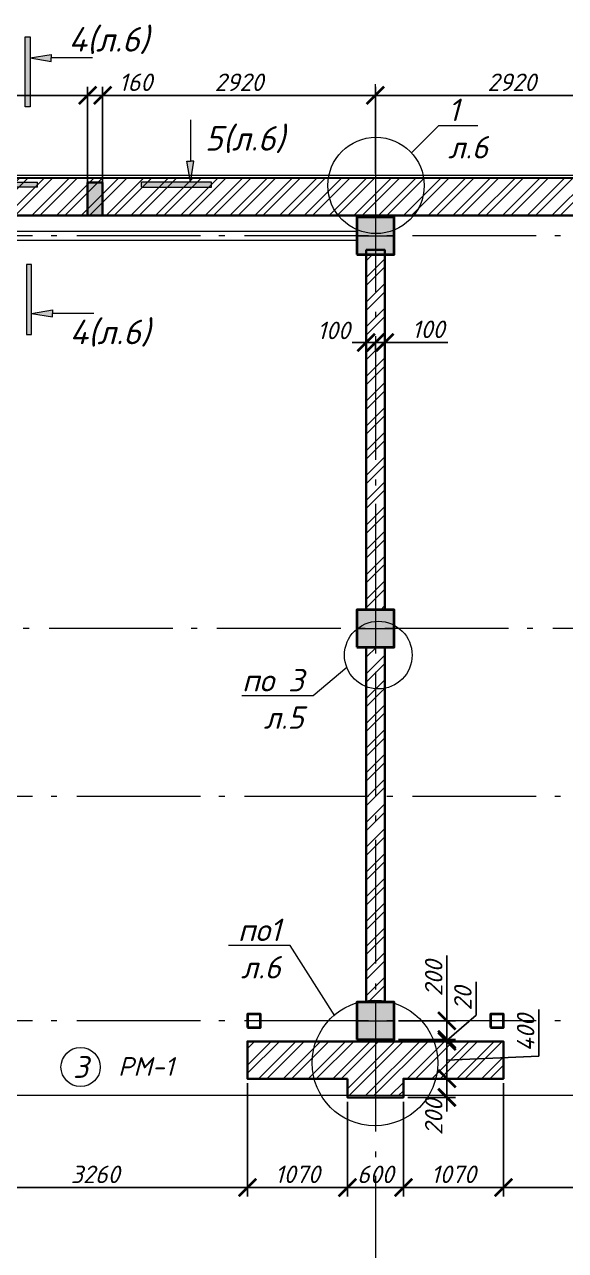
# Model space of a CAD drawing. Header units: millimetres. Extents: x -82276 to 69119, y 30132 to 86759.
# Drawn here: x -8877 to -3087, y 60998 to 74118 of the extents above; entities that cross this region are included whole.
import ezdxf
from ezdxf import colors
from ezdxf.entities.mleader import LeaderData, LeaderLine
from ezdxf.enums import TextEntityAlignment as Align
from ezdxf.math import Vec2, Vec3

# ---------------------------------------------------------------- set-up
doc = ezdxf.new("R2010")
doc.units = ezdxf.units.MM
doc.header["$MEASUREMENT"] = 0
doc.linetypes.add('Double Dashed', pattern=[1797.222233, 1325, -211.666656, 63.333344, -197.222233])
doc.layers.get('0').update_dxf_attribs({"lineweight": 5})
doc.layers.add('#Hatch', color=252, linetype='Continuous', lineweight=5, true_color=0x696969)
for name, color, linetype, lineweight in [('#Бетон', 10, 'Continuous', 35), ('#Выноски', 150, 'Continuous', 15), ('#стены внутр', 152, 'Continuous', 35), ('#стены наруж', 12, 'Continuous', 35), ('k_ Рамка', 7, 'Continuous', 50), ('колонны_Ном._пера__94', 252, 'Continuous', 5), ('колонны_Ном._пера__99', 7, 'Continuous', 40), ('оси_Ном._пера__96', 7, 'Continuous', 5), ('размеры', 7, 'Continuous', 5), ('чертеж', 7, 'Continuous', 5), ('чертеж_Ном._пера__98', 7, 'Continuous', 35)]:
    doc.layers.add(name, color=color, linetype=linetype, lineweight=lineweight)
doc.layers.add('колонны', color=7, linetype='Continuous')
doc.layers.add('оси', color=7, linetype='Continuous')
doc.styles.get("Standard").update_dxf_attribs({"font": 'isocpeui.ttf'})
doc.styles.add('STEP PR', font='isocpeui.ttf')
doc.styles.add('СГЕНЕРИР_СТИЛЬ_2', font='gost_2_304-81_type.ttf')
doc.dimstyles.new('SPDS', dxfattribs={"dimscale": 50, "dimtxt": 2.5, "dimasz": 2.5, "dimexe": 1.25, "dimexo": 0.625, "dimtad": 1, "dimdec": 0, "dimrnd": 0.001, "dimtxsty": 'STEP PR', "dimblk": 'ARCHTICK', "dimcen": 2.5, "dimdle": 2, "dimclrd": 256, "dimclre": 256, "dimclrt": 7, "dimadec": 0, "dimazin": 2, "dimtfac": 0.75, "dimtdec": 0, "dimtmove": 1, "dimatfit": 3, "dimfxl": 1, "dimtolj": 1, "dimarcsym": 1})

# ---------------------------------------------------------------- blocks, each defined once
blk = doc.blocks.new('Стандартный маркер сетки_16')
at = {"layer": 'оси_Ном._пера__96', "linetype": 'Double Dashed'}
blk.add_line((900, 0), (41068, 0), dxfattribs=at)
at = {"layer": 'оси_Ном._пера__96', "style": 'СГЕНЕРИР_СТИЛЬ_2'}
blk.add_attdef('AC_MarkerText_1', text='', height=350, rotation=180, dxfattribs=at).set_placement((-261, 270), align=Align.BOTTOM_LEFT)
blk = doc.blocks.new('Колонна_15_1', base_point=(22379, 71856))
at = {"layer": 'колонны_Ном._пера__94', "linetype": 'Continuous'}
blk.add_hatch(color=256, dxfattribs=at).paths.add_polyline_path([(22179, 71647), (22579, 71647), (22579, 72047), (22179, 72047)])
at = {"layer": 'колонны_Ном._пера__94', "color": 253, "lineweight": 5, "true_color": 0xa3a3a3}
for points in [[(22379, 72047), (22379, 71647)], [(22179, 71847), (22579, 71847)]]:
    blk.add_lwpolyline(points, dxfattribs=at)
at = {"layer": 'колонны_Ном._пера__99', "linetype": 'Continuous', "flags": 128}
blk.add_lwpolyline([(22179, 71647), (22579, 71647), (22579, 72047), (22179, 72047)], close=True, dxfattribs=at)
blk = doc.blocks.new('Связ001')
at = {"layer": 'чертеж', "color": 83, "linetype": 'Continuous', "true_color": 0x7dc93b}
blk.add_line((150, 0), (1209, 0), dxfattribs=at)
at = {"layer": 'чертеж', "color": 102, "linetype": 'Continuous'}
blk.add_lwpolyline([(150, 100), (5983, 100), (5983, 0), (150, 0), (150, 100)], dxfattribs=at)
blk = doc.blocks.new('Стандартный маркер сетки_17')
at = {"layer": 'оси_Ном._пера__96', "linetype": 'Double Dashed'}
for q in [(0, 0), (20403, 0)]:
    blk.add_line((900, 0), q, dxfattribs=at)
at = {"layer": 'оси_Ном._пера__96', "style": 'СГЕНЕРИР_СТИЛЬ_2'}
blk.add_attdef('AC_MarkerText_1', text='', height=350, rotation=90, dxfattribs=at).set_placement((21973, -122), align=Align.BOTTOM_LEFT)
blk = doc.blocks.new('_ArchTick')
at = {"color": 0, "linetype": 'ByBlock', "const_width": 0.15}
blk.add_lwpolyline([(-0.5, -0.5), (0.5, 0.5)], dxfattribs=at)
blk = doc.blocks.new('*D102')
at = {"layer": 'Defpoints', "color": 0, "transparency": 16777216}
for p in [(-5221, 70919), (-5121, 70767), (-5121, 70715)]:
    blk.add_point(p, dxfattribs=at)
at = {"layer": 'размеры', "lineweight": -2, "transparency": 16777216}
for p, q in [((-5221, 70873), (-5221, 70621)), ((-5371, 70715), (-4971, 70715)), ((-5121, 70720), (-5121, 70621))]:
    blk.add_line(p, q, dxfattribs=at)
at = {"layer": 'размеры', "lineweight": -2, "transparency": 16777216, "xscale": 187.5, "yscale": 187.5, "zscale": 187.5, "rotation": 180}
blk.add_blockref('_ArchTick', (-5221, 70715), dxfattribs=at)
at = {"layer": 'размеры', "lineweight": -2, "transparency": 16777216, "xscale": 187.5, "yscale": 187.5, "zscale": 187.5}
blk.add_blockref('_ArchTick', (-5121, 70715), dxfattribs=at)
at = {"layer": 'размеры', "color": 7, "transparency": 16777216, "insert": (-5568, 70844), "char_height": 187.5, "attachment_point": 5, "style": 'STEP PR'}
blk.add_mtext('\\A1;100', dxfattribs=at)
blk = doc.blocks.new('*D101')
at = {"layer": 'Defpoints', "color": 0, "transparency": 16777216}
for p in [(-5021, 70919), (-5121, 70767), (-5121, 70715)]:
    blk.add_point(p, dxfattribs=at)
at = {"layer": 'размеры', "lineweight": -2, "transparency": 16777216}
for p, q in [((-5021, 70873), (-5021, 70621)), ((-4871, 70715), (-5271, 70715)), ((-5121, 70720), (-5121, 70621)), ((-4347, 70715), (-5021, 70715))]:
    blk.add_line(p, q, dxfattribs=at)
at = {"layer": 'размеры', "lineweight": -2, "transparency": 16777216, "xscale": 187.5, "yscale": 187.5, "zscale": 187.5, "rotation": 180}
blk.add_blockref('_ArchTick', (-5121, 70715), dxfattribs=at)
at = {"layer": 'размеры', "lineweight": -2, "transparency": 16777216, "xscale": 187.5, "yscale": 187.5, "zscale": 187.5}
blk.add_blockref('_ArchTick', (-5021, 70715), dxfattribs=at)
at = {"layer": 'размеры', "color": 7, "transparency": 16777216, "insert": (-4556, 70856), "char_height": 187.5, "attachment_point": 5, "style": 'STEP PR'}
blk.add_mtext('\\A1;100', dxfattribs=at)
blk = doc.blocks.new('сердечник160х300')
at = {"layer": '#Hatch', "true_color": 0xe6e6e6}
h = blk.add_hatch(color=254, dxfattribs=at)
h.dxf.hatch_style = 1
h.paths.add_polyline_path([(80, 200), (-80, 200), (-80, -150), (80, -150)])
at = {"layer": '#Бетон'}
blk.add_lwpolyline([(80, -150), (80, 200), (-80, 200), (-80, -150)], close=True, dxfattribs=at)
blk = doc.blocks.new('*D150')
at = {"layer": 'Defpoints', "color": 0, "transparency": 16777216}
for p in [(-4921, 63256), (-4921, 63236), (-4356, 63236)]:
    blk.add_point(p, dxfattribs=at)
at = {"layer": 'размеры', "lineweight": -2, "transparency": 16777216}
for p, q in [((-4044, 63516), (-4044, 63872)), ((-4356, 63246), (-4044, 63516)), ((-4356, 63256), (-4356, 63443)), ((-4874, 63256), (-4263, 63256)), ((-4356, 63256), (-4356, 63236)), ((-4356, 63256), (-4356, 63236)), ((-4874, 63236), (-4263, 63236)), ((-4356, 63236), (-4356, 63048))]:
    blk.add_line(p, q, dxfattribs=at)
at = {"layer": 'размеры', "lineweight": -2, "transparency": 16777216, "xscale": 187.5, "yscale": 187.5, "zscale": 187.5}
for p, rotation in [((-4356, 63256), 270), ((-4356, 63236), 90)]:
    blk.add_blockref('_ArchTick', p, dxfattribs=dict(at, rotation=rotation))
at = {"layer": 'размеры', "color": 7, "transparency": 16777216, "insert": (-4185, 63694), "char_height": 187.5, "attachment_point": 5, "rotation": 90, "style": 'STEP PR'}
blk.add_mtext('\\A1;20', dxfattribs=at)
blk = doc.blocks.new('*D151')
at = {"layer": 'Defpoints', "color": 0, "transparency": 16777216}
for p in [(-4929, 63236), (-4821, 62836), (-4356, 62836)]:
    blk.add_point(p, dxfattribs=at)
at = {"layer": 'размеры', "lineweight": -2, "transparency": 16777216}
for p, q in [((-3373, 63077), (-3373, 63578)), ((-4356, 63386), (-4356, 62686)), ((-4883, 63236), (-4263, 63236)), ((-4356, 63036), (-3373, 63077)), ((-4774, 62836), (-4263, 62836))]:
    blk.add_line(p, q, dxfattribs=at)
at = {"layer": 'размеры', "lineweight": -2, "transparency": 16777216, "xscale": 187.5, "yscale": 187.5, "zscale": 187.5}
for p, rotation in [((-4356, 63236), 90), ((-4356, 62836), 270)]:
    blk.add_blockref('_ArchTick', p, dxfattribs=dict(at, rotation=rotation))
at = {"layer": 'размеры', "color": 7, "transparency": 16777216, "insert": (-3513, 63327), "char_height": 187.5, "attachment_point": 5, "rotation": 90, "style": 'STEP PR'}
blk.add_mtext('\\A1;400', dxfattribs=at)
blk = doc.blocks.new('*D152')
at = {"layer": 'Defpoints', "color": 0, "transparency": 16777216}
for p in [(-4821, 62836), (-4821, 62636), (-4356, 62636)]:
    blk.add_point(p, dxfattribs=at)
at = {"layer": 'размеры', "lineweight": -2, "transparency": 16777216}
for p, q in [((-4356, 62986), (-4356, 62486)), ((-4774, 62836), (-4263, 62836)), ((-4774, 62636), (-4263, 62636))]:
    blk.add_line(p, q, dxfattribs=at)
at = {"layer": 'размеры', "lineweight": -2, "transparency": 16777216, "xscale": 187.5, "yscale": 187.5, "zscale": 187.5}
for p, rotation in [((-4356, 62836), 90), ((-4356, 62636), 270)]:
    blk.add_blockref('_ArchTick', p, dxfattribs=dict(at, rotation=rotation))
at = {"layer": 'размеры', "color": 7, "transparency": 16777216, "insert": (-4497, 62425), "char_height": 187.5, "attachment_point": 5, "rotation": 90, "style": 'STEP PR'}
blk.add_mtext('\\A1;200', dxfattribs=at)
blk = doc.blocks.new('*D153')
at = {"layer": 'Defpoints', "color": 0, "transparency": 16777216}
for p in [(-4921, 63456), (-4356, 63456), (-4921, 63256)]:
    blk.add_point(p, dxfattribs=at)
at = {"layer": 'размеры', "lineweight": -2, "transparency": 16777216}
for p, q in [((-4356, 64156), (-4356, 63456)), ((-4356, 63106), (-4356, 63606)), ((-4874, 63456), (-4263, 63456)), ((-4874, 63256), (-4263, 63256))]:
    blk.add_line(p, q, dxfattribs=at)
at = {"layer": 'размеры', "lineweight": -2, "transparency": 16777216, "xscale": 187.5, "yscale": 187.5, "zscale": 187.5}
for p, rotation in [((-4356, 63456), 90), ((-4356, 63256), 270)]:
    blk.add_blockref('_ArchTick', p, dxfattribs=dict(at, rotation=rotation))
at = {"layer": 'размеры', "color": 7, "transparency": 16777216, "insert": (-4497, 63910), "char_height": 187.5, "attachment_point": 5, "rotation": 90, "style": 'STEP PR'}
blk.add_mtext('\\A1;200', dxfattribs=at)
blk = doc.blocks.new('*D154')
at = {"layer": 'Defpoints', "color": 0, "transparency": 16777216}
for p in [(-9751, 62836), (-6491, 62836), (-6491, 61671)]:
    blk.add_point(p, dxfattribs=at)
at = {"layer": 'размеры', "lineweight": -2, "transparency": 16777216}
for p, q in [((-9751, 62789), (-9751, 61577)), ((-6491, 62789), (-6491, 61577)), ((-9901, 61671), (-6341, 61671))]:
    blk.add_line(p, q, dxfattribs=at)
at = {"layer": 'размеры', "lineweight": -2, "transparency": 16777216, "xscale": 187.5, "yscale": 187.5, "zscale": 187.5, "rotation": 180}
blk.add_blockref('_ArchTick', (-9751, 61671), dxfattribs=at)
at = {"layer": 'размеры', "lineweight": -2, "transparency": 16777216, "xscale": 187.5, "yscale": 187.5, "zscale": 187.5}
blk.add_blockref('_ArchTick', (-6491, 61671), dxfattribs=at)
at = {"layer": 'размеры', "color": 7, "transparency": 16777216, "insert": (-8121, 61812), "char_height": 187.5, "attachment_point": 5, "style": 'STEP PR'}
blk.add_mtext('\\A1;3260', dxfattribs=at)
blk = doc.blocks.new('*D155')
at = {"layer": 'Defpoints', "color": 0, "transparency": 16777216}
for p in [(-6491, 62836), (-5421, 62636), (-5421, 61671)]:
    blk.add_point(p, dxfattribs=at)
at = {"layer": 'размеры', "lineweight": -2, "transparency": 16777216}
for p, q in [((-6491, 62789), (-6491, 61577)), ((-5421, 62589), (-5421, 61577)), ((-6641, 61671), (-5271, 61671))]:
    blk.add_line(p, q, dxfattribs=at)
at = {"layer": 'размеры', "lineweight": -2, "transparency": 16777216, "xscale": 187.5, "yscale": 187.5, "zscale": 187.5, "rotation": 180}
blk.add_blockref('_ArchTick', (-6491, 61671), dxfattribs=at)
at = {"layer": 'размеры', "lineweight": -2, "transparency": 16777216, "xscale": 187.5, "yscale": 187.5, "zscale": 187.5}
blk.add_blockref('_ArchTick', (-5421, 61671), dxfattribs=at)
at = {"layer": 'размеры', "color": 7, "transparency": 16777216, "insert": (-5956, 61813), "char_height": 187.5, "attachment_point": 5, "style": 'STEP PR'}
blk.add_mtext('\\A1;1070', dxfattribs=at)
blk = doc.blocks.new('*D156')
at = {"layer": 'Defpoints', "color": 0, "transparency": 16777216}
for p in [(-5421, 62636), (-4821, 62636), (-4821, 61671)]:
    blk.add_point(p, dxfattribs=at)
at = {"layer": 'размеры', "lineweight": -2, "transparency": 16777216}
for p, q in [((-5421, 62589), (-5421, 61577)), ((-4821, 62589), (-4821, 61577)), ((-5571, 61671), (-4671, 61671))]:
    blk.add_line(p, q, dxfattribs=at)
at = {"layer": 'размеры', "lineweight": -2, "transparency": 16777216, "xscale": 187.5, "yscale": 187.5, "zscale": 187.5, "rotation": 180}
blk.add_blockref('_ArchTick', (-5421, 61671), dxfattribs=at)
at = {"layer": 'размеры', "lineweight": -2, "transparency": 16777216, "xscale": 187.5, "yscale": 187.5, "zscale": 187.5}
blk.add_blockref('_ArchTick', (-4821, 61671), dxfattribs=at)
at = {"layer": 'размеры', "color": 7, "transparency": 16777216, "insert": (-5121, 61812), "char_height": 187.5, "attachment_point": 5, "style": 'STEP PR'}
blk.add_mtext('\\A1;600', dxfattribs=at)
blk = doc.blocks.new('*D157')
at = {"layer": 'Defpoints', "color": 0, "transparency": 16777216}
for p in [(-3751, 62836), (-4821, 62636), (-3751, 61671)]:
    blk.add_point(p, dxfattribs=at)
at = {"layer": 'размеры', "lineweight": -2, "transparency": 16777216}
for p, q in [((-3751, 62789), (-3751, 61577)), ((-4821, 62589), (-4821, 61577)), ((-4971, 61671), (-3601, 61671))]:
    blk.add_line(p, q, dxfattribs=at)
at = {"layer": 'размеры', "lineweight": -2, "transparency": 16777216, "xscale": 187.5, "yscale": 187.5, "zscale": 187.5, "rotation": 180}
blk.add_blockref('_ArchTick', (-4821, 61671), dxfattribs=at)
at = {"layer": 'размеры', "lineweight": -2, "transparency": 16777216, "xscale": 187.5, "yscale": 187.5, "zscale": 187.5}
blk.add_blockref('_ArchTick', (-3751, 61671), dxfattribs=at)
at = {"layer": 'размеры', "color": 7, "transparency": 16777216, "insert": (-4286, 61813), "char_height": 187.5, "attachment_point": 5, "style": 'STEP PR'}
blk.add_mtext('\\A1;1070', dxfattribs=at)
blk = doc.blocks.new('*D158')
at = {"layer": 'Defpoints', "color": 0, "transparency": 16777216}
for p in [(-3751, 62836), (-491, 62836), (-491, 61671)]:
    blk.add_point(p, dxfattribs=at)
at = {"layer": 'размеры', "lineweight": -2, "transparency": 16777216}
for p, q in [((-3751, 62789), (-3751, 61577)), ((-491, 62789), (-491, 61577)), ((-3901, 61671), (-341, 61671))]:
    blk.add_line(p, q, dxfattribs=at)
at = {"layer": 'размеры', "lineweight": -2, "transparency": 16777216, "xscale": 187.5, "yscale": 187.5, "zscale": 187.5, "rotation": 180}
blk.add_blockref('_ArchTick', (-3751, 61671), dxfattribs=at)
at = {"layer": 'размеры', "lineweight": -2, "transparency": 16777216, "xscale": 187.5, "yscale": 187.5, "zscale": 187.5}
blk.add_blockref('_ArchTick', (-491, 61671), dxfattribs=at)
at = {"layer": 'размеры', "color": 7, "transparency": 16777216, "insert": (-2121, 61812), "char_height": 187.5, "attachment_point": 5, "style": 'STEP PR'}
blk.add_mtext('\\A1;3260', dxfattribs=at)
blk = doc.blocks.new('*D205')
at = {"layer": 'Defpoints', "color": 0, "transparency": 16777216}
for p in [(-8201, 73360), (-11121, 72475), (-8201, 72376)]:
    blk.add_point(p, dxfattribs=at)
at = {"layer": 'размеры', "lineweight": -2, "transparency": 16777216}
for p, q in [((-11271, 73360), (-8051, 73360)), ((-11121, 72522), (-11121, 73453)), ((-8201, 72423), (-8201, 73453))]:
    blk.add_line(p, q, dxfattribs=at)
at = {"layer": 'размеры', "lineweight": -2, "transparency": 16777216, "xscale": 187.5, "yscale": 187.5, "zscale": 187.5, "rotation": 180}
blk.add_blockref('_ArchTick', (-11121, 73360), dxfattribs=at)
at = {"layer": 'размеры', "lineweight": -2, "transparency": 16777216, "xscale": 187.5, "yscale": 187.5, "zscale": 187.5}
blk.add_blockref('_ArchTick', (-8201, 73360), dxfattribs=at)
at = {"layer": 'размеры', "color": 7, "transparency": 16777216, "insert": (-9661, 73500), "char_height": 187.5, "attachment_point": 5, "style": 'STEP PR'}
blk.add_mtext('\\A1;2920', dxfattribs=at)
blk = doc.blocks.new('*D206')
at = {"layer": 'Defpoints', "color": 0, "transparency": 16777216}
for p in [(-8041, 73360), (-8201, 72376), (-8041, 72376)]:
    blk.add_point(p, dxfattribs=at)
at = {"layer": 'размеры', "lineweight": -2, "transparency": 16777216}
for p, q in [((-8351, 73360), (-7891, 73360)), ((-8201, 72423), (-8201, 73453)), ((-8041, 72423), (-8041, 73453))]:
    blk.add_line(p, q, dxfattribs=at)
at = {"layer": 'размеры', "lineweight": -2, "transparency": 16777216, "xscale": 187.5, "yscale": 187.5, "zscale": 187.5, "rotation": 180}
blk.add_blockref('_ArchTick', (-8201, 73360), dxfattribs=at)
at = {"layer": 'размеры', "lineweight": -2, "transparency": 16777216, "xscale": 187.5, "yscale": 187.5, "zscale": 187.5}
blk.add_blockref('_ArchTick', (-8041, 73360), dxfattribs=at)
at = {"layer": 'размеры', "color": 7, "transparency": 16777216, "insert": (-7688, 73500), "char_height": 187.5, "attachment_point": 5, "style": 'STEP PR'}
blk.add_mtext('\\A1;160', dxfattribs=at)
blk = doc.blocks.new('*D207')
at = {"layer": 'Defpoints', "color": 0, "transparency": 16777216}
for p in [(-5121, 73360), (-5121, 72475), (-8041, 72376)]:
    blk.add_point(p, dxfattribs=at)
at = {"layer": 'размеры', "lineweight": -2, "transparency": 16777216}
for p, q in [((-8191, 73360), (-4971, 73360)), ((-8041, 72423), (-8041, 73453)), ((-5121, 72522), (-5121, 73453))]:
    blk.add_line(p, q, dxfattribs=at)
at = {"layer": 'размеры', "lineweight": -2, "transparency": 16777216, "xscale": 187.5, "yscale": 187.5, "zscale": 187.5, "rotation": 180}
blk.add_blockref('_ArchTick', (-8041, 73360), dxfattribs=at)
at = {"layer": 'размеры', "lineweight": -2, "transparency": 16777216, "xscale": 187.5, "yscale": 187.5, "zscale": 187.5}
blk.add_blockref('_ArchTick', (-5121, 73360), dxfattribs=at)
at = {"layer": 'размеры', "color": 7, "transparency": 16777216, "insert": (-6581, 73500), "char_height": 187.5, "attachment_point": 5, "style": 'STEP PR'}
blk.add_mtext('\\A1;2920', dxfattribs=at)
blk = doc.blocks.new('*D208')
at = {"layer": 'Defpoints', "color": 0, "transparency": 16777216}
for p in [(-2201, 73360), (-5121, 72475), (-2201, 72376)]:
    blk.add_point(p, dxfattribs=at)
at = {"layer": 'размеры', "lineweight": -2, "transparency": 16777216}
for p, q in [((-5271, 73360), (-2051, 73360)), ((-5121, 72522), (-5121, 73453)), ((-2201, 72423), (-2201, 73453))]:
    blk.add_line(p, q, dxfattribs=at)
at = {"layer": 'размеры', "lineweight": -2, "transparency": 16777216, "xscale": 187.5, "yscale": 187.5, "zscale": 187.5, "rotation": 180}
blk.add_blockref('_ArchTick', (-5121, 73360), dxfattribs=at)
at = {"layer": 'размеры', "lineweight": -2, "transparency": 16777216, "xscale": 187.5, "yscale": 187.5, "zscale": 187.5}
blk.add_blockref('_ArchTick', (-2201, 73360), dxfattribs=at)
at = {"layer": 'размеры', "color": 7, "transparency": 16777216, "insert": (-3661, 73500), "char_height": 187.5, "attachment_point": 5, "style": 'STEP PR'}
blk.add_mtext('\\A1;2920', dxfattribs=at)
blk = doc.blocks.new('*U270')
at = {"color": 0, "linetype": 'ByBlock', "lineweight": -2}
blk.add_circle((0, 0), 6, dxfattribs=at)
blk.add_attdef('Узел', text='', height=4, dxfattribs=at).set_placement((0, 0), align=Align.MIDDLE_CENTER)
blk = doc.blocks.new('*U272')
at = {"linetype": 'ByBlock', "ltscale": 100}
h = blk.add_hatch(color=256, dxfattribs=at)
h.dxf.hatch_style = 1
h.paths.add_polyline_path([(35, 1000), (-35, 1000), (-35, 0), (35, 0)])
h = blk.add_hatch(color=256, dxfattribs=at)
h.dxf.hatch_style = 1
h.paths.add_polyline_path([(335, 750), (335, 700), (335, 650), (35, 700)])
for p, q in [((-35, 1000), (35, 1000)), ((-35, 0), (-35, 1000)), ((35, 1000), (35, 0)), ((35, 700), (335, 750)), ((35, 700), (335, 650)), ((335, 750), (335, 700)), ((335, 650), (335, 700)), ((35, 0), (-35, 0))]:
    blk.add_line(p, q, dxfattribs=at)
at = {"linetype": 'ByBlock', "ltscale": 100, "extrusion": (0, 1, 0), "elevation": 700}
blk.add_lwpolyline([(-925, 0), (-335, 0)], dxfattribs=at)
at = {"ltscale": 100, "style": 'STEP PR'}
blk.add_attdef('Nv', text='', height=350, dxfattribs=at).set_placement((781, 790), align=Align.RIGHT)
blk = doc.blocks.new('*U273')
at = {"linetype": 'ByBlock', "ltscale": 100}
h = blk.add_hatch(color=256, dxfattribs=at)
h.dxf.hatch_style = 1
h.paths.add_polyline_path([(35, 0), (-35, 0), (-35, -1000), (35, -1000)])
h = blk.add_hatch(color=256, dxfattribs=at)
h.dxf.hatch_style = 1
h.paths.add_polyline_path([(335, -750), (335, -700), (335, -650), (35, -700)])
for p, q in [((35, 0), (-35, 0)), ((-35, 0), (-35, -1000)), ((35, -1000), (35, 0)), ((35, -700), (335, -650)), ((335, -650), (335, -700)), ((35, -700), (335, -750)), ((335, -750), (335, -700)), ((-35, -1000), (35, -1000))]:
    blk.add_line(p, q, dxfattribs=at)
at = {"linetype": 'ByBlock', "ltscale": 100, "extrusion": (0, -1, 0), "elevation": 700}
blk.add_lwpolyline([(925, 0), (335, 0)], dxfattribs=at)
at = {"ltscale": 100, "style": 'STEP PR'}
blk.add_attdef('Nv', text='', height=350, dxfattribs=at).set_placement((781, -1140), align=Align.RIGHT)
blk = doc.blocks.new('*U275')
at = {"ltscale": 100}
h = blk.add_hatch(color=256, dxfattribs=at)
h.dxf.hatch_style = 1
h.paths.add_polyline_path([(-85, 1070), (-35, 1070), (15, 1070), (-35, 770)])
h = blk.add_hatch(color=256, dxfattribs=at)
h.dxf.hatch_style = 1
h.paths.add_polyline_path([(665, 700), (665, 770), (-335, 770), (-335, 700)])
at = {"linetype": 'Continuous', "ltscale": 100}
for p, q in [((-85, 1070), (-35, 1070)), ((-35, 770), (-85, 1070)), ((-35, 770), (15, 1070)), ((15, 1070), (-35, 1070)), ((-335, 700), (-335, 770)), ((-335, 770), (665, 770)), ((665, 700), (-335, 700))]:
    blk.add_line(p, q, dxfattribs=at)
at = {"linetype": 'Continuous', "ltscale": 100, "extrusion": (-1, -1e-16, 0), "elevation": 35}
blk.add_lwpolyline([(-1660, 0), (-1070, 0)], dxfattribs=at)
at = {"linetype": 'Continuous', "ltscale": 100}
blk.add_lwpolyline([(665, 700), (665, 770)], dxfattribs=at)
at = {"ltscale": 100, "style": 'STEP PR'}
blk.add_attdef('Nh', text='', height=350, dxfattribs=at).set_placement((-192, 1222), align=Align.RIGHT)
blk = doc.blocks.new('*U333')
at = {"ltscale": 100}
h = blk.add_hatch(color=256, dxfattribs=at)
h.dxf.hatch_style = 1
h.paths.add_polyline_path([(1415, 1070), (1365, 1070), (1315, 1070), (1365, 770)])
h = blk.add_hatch(color=256, dxfattribs=at)
h.dxf.hatch_style = 1
h.paths.add_polyline_path([(1665, 700), (1665, 770), (665, 770), (665, 700)])
at = {"linetype": 'Continuous', "ltscale": 100}
for p, q in [((1365, 770), (1315, 1070)), ((1315, 1070), (1365, 1070)), ((1415, 1070), (1365, 1070)), ((1365, 770), (1415, 1070)), ((1665, 770), (665, 770)), ((665, 700), (1665, 700)), ((1665, 700), (1665, 770))]:
    blk.add_line(p, q, dxfattribs=at)
at = {"linetype": 'Continuous', "ltscale": 100, "extrusion": (1, -1e-16, 0), "elevation": 1365}
blk.add_lwpolyline([(1660, 0), (1070, 0)], dxfattribs=at)
at = {"linetype": 'Continuous', "ltscale": 100}
blk.add_lwpolyline([(665, 700), (665, 770)], dxfattribs=at)
at = {"ltscale": 100, "style": 'STEP PR'}
blk.add_attdef('Nh', text='', height=350, dxfattribs=at).set_placement((1799, 1222), align=Align.RIGHT)
blk = doc.blocks.new('_None')

msp = doc.modelspace()

# ---------------------------------------------------------------- hatches: boundary and pattern name
at = {"layer": '#Hatch'}
h = msp.add_hatch(dxfattribs=at)
h.set_pattern_fill('ANSI32', color=256, scale=500)
h.paths.add_polyline_path([(-14621, 72475.3), (-14921, 72475.3), (-14921, 72075.7), (-14621, 72075.7), (-14621, 72190.3)])
h.paths.add_polyline_path([(-11271, 72075.7), (-11121, 72075.7), (-11121, 72357.1), (-11121, 72475.4), (-11721, 72475.3), (-11721, 72455.3), (-11771, 72455.3), (-11771, 72475.3), (-12471, 72475.3), (-12471, 72452.9), (-12521, 72452.9), (-12521, 72475.3), (-14621, 72475.3), (-14621, 72190.3), (-14621, 72075.7)])
h.paths.add_polyline_path([(22599, 68935.7), (22899, 68935.7), (22899, 68775.7), (22599, 68775.7), (22599, 66355.7), (22999, 66355.7), (22999, 71855.7), (22599, 71855.7)])
h.paths.add_polyline_path([(9959, 72375.7), (9959, 72075.7), (19299, 72075.7), (19299, 72375.7), (19459, 72375.7), (19459, 72075.7), (22599, 72075.7), (22599, 71855.7), (22999, 71855.7), (22999, 72475.7), (-11121, 72475.4), (-11121, 72357.1), (-11121, 72075.7), (-2201, 72075.7), (-2201, 72375.7), (-2041, 72375.7), (-2041, 72075.7), (3799, 72075.7), (3799, 72375.7), (3959, 72375.7), (3959, 72075.7), (9799, 72075.7), (9799, 72375.7)])
h = msp.add_hatch(dxfattribs=at)
h.set_pattern_fill('ANSI32', color=256, scale=500)
h.paths.add_polyline_path([(-5121, 71655.7), (-5221, 71655.7), (-5221, 67855.7), (-5121, 67855.7)])
h.paths.add_polyline_path([(-5021, 71655.7), (-5121, 71655.7), (-5121, 67855.7), (-5021, 67855.7)])
h = msp.add_hatch(dxfattribs=at)
h.set_pattern_fill('ANSI32', color=256, scale=500)
h.paths.add_polyline_path([(-5121, 65855.7), (-5021, 65855.7), (-5021, 67455.7), (-5121, 67455.7)])
h.paths.add_polyline_path([(-5221, 65855.7), (-5121, 65855.7), (-5121, 67455.7), (-5221, 67455.7)])
h.paths.add_polyline_path([(-5221, 63655.7), (-5121, 63655.7), (-5121, 65855.7), (-5221, 65855.7)])
h.paths.add_polyline_path([(-5121, 63655.7), (-5021, 63655.7), (-5021, 65855.7), (-5121, 65855.7)])
h = msp.add_hatch(dxfattribs=at)
h.set_pattern_fill('ANSI32', color=256, scale=500)
h.paths.add_polyline_path([(-5121, 63235.7), (-5121, 62655.7), (-4821, 62655.7), (-4821, 62835.7), (-3751, 62835.7), (-3751, 63235.7)])
h.paths.add_polyline_path([(-6491, 63235.7), (-6491, 62835.7), (-5421, 62835.7), (-5421, 62655.7), (-5121, 62655.7), (-5121, 63235.7)])

# ---------------------------------------------------------------- linework, layer by layer
at = {"layer": '#Выноски'}
for centre, radius in [((-5114.7, 72396), 515.6), ((-5090, 67369), 362.1), ((-5126.1, 63004.2), 672.4)]:
    msp.add_circle(centre, radius, dxfattribs=at)
at = {"layer": '#стены внутр'}
for points in [[(-5221, 71705.7), (-5021, 71705.7), (-5021, 67855.7), (-5221, 67855.7)], [(-5221, 63655.7), (-5021, 63655.7), (-5021, 67455.7), (-5221, 67455.7)]]:
    msp.add_lwpolyline(points, close=True, dxfattribs=at)
at = {"layer": '#стены наруж'}
for points in [[(22999, 66355.7), (22999, 72475.7), (-14921, 72475.3), (-14921, 72075.7), (-11271, 72075.7)], [(-11271, 72075.7), (22599, 72075.7), (22599, 66355.7)], [(-5421, 62835.7), (-6491, 62835.7), (-6491, 63235.7), (-3751, 63235.7), (-3751, 62835.7), (-4821, 62835.7), (-4821, 62635.7), (-5421, 62635.7), (-5421, 62835.7)]]:
    msp.add_lwpolyline(points, dxfattribs=at)
at = {"layer": 'колонны_Ном._пера__99', "linetype": 'Continuous', "flags": 128}
for points in [[(-6491, 63385.7), (-6351, 63385.7), (-6351, 63525.7), (-6491, 63525.7)], [(-3891, 63385.7), (-3751, 63385.7), (-3751, 63525.7), (-3891, 63525.7)]]:
    msp.add_lwpolyline(points, close=True, dxfattribs=at)
at = {"layer": 'оси_Ном._пера__96', "linetype": 'Double Dashed'}
for p, q in [((25356.7, 71855.7), (-47497.5, 71855.7)), ((25356.7, 65855.7), (-47112.2, 65855.7)), ((25356.7, 63455.7), (-47112.2, 63455.7))]:
    msp.add_line(p, q, dxfattribs=at)
at = {"layer": 'чертеж', "color": 5, "lineweight": 0}
msp.add_lwpolyline([(-14921, 69540.5), (-14921, 72504.6), (23029, 72505.9), (23029, 56585.7), (15720.8, 56585.7), (15720.6, 62655.7), (-14921, 62655.7), (-14921, 69540.5)], dxfattribs=at)

# ---------------------------------------------------------------- block references
at = {"layer": '#Выноски'}
ref = msp.add_blockref('*U272', (-8841.9, 73235.7), dxfattribs=dict(at, xscale=0.75, yscale=0.75, zscale=0.75))
ref.add_attrib('Nv', '4(л.6)', dxfattribs={"layer": '0', "ltscale": 100, "height": 262.5, "style": 'STEP PR'}).set_placement((-7545.7, 73828.2), align=Align.RIGHT)
at = {"layer": '#Выноски', "xscale": 0.75, "yscale": 0.75, "zscale": 0.75}
msp.add_blockref('*U275', (-9234.8, 71852.1), dxfattribs=at).add_auto_attribs({'Nh': '5(л.6)'})
at = {"layer": '#Выноски'}
ref = msp.add_blockref('*U333', (-8125.1, 71852.1), dxfattribs=dict(at, xscale=0.75, yscale=0.75, zscale=0.75))
ref.add_attrib('Nh', '5(л.6)', dxfattribs={"layer": '0', "ltscale": 100, "height": 262.5, "style": 'STEP PR'}).set_placement((-6092.2, 72768.5), align=Align.RIGHT)
ref = msp.add_blockref('*U273', (-8829.5, 71551.5), dxfattribs=dict(at, xscale=0.75, yscale=0.75, zscale=0.75))
ref.add_attrib('Nv', '4(л.6)', dxfattribs={"layer": '0', "ltscale": 100, "height": 262.5, "style": 'STEP PR'}).set_placement((-7533.2, 70696.5), align=Align.RIGHT)
at = {"layer": 'колонны'}
for p in [(-5121, 71864.6), (-5121, 67664.6), (-5121, 63464.6)]:
    msp.add_blockref('Колонна_15_1', p, dxfattribs=at)
at = {"layer": 'оси', "color": 251, "lineweight": 5, "zscale": 1000, "rotation": 270}
msp.add_blockref('Стандартный маркер сетки_17', (-5121, 73481.1), dxfattribs=at)
at = {"layer": 'оси', "color": 251, "linetype": 'Continuous', "lineweight": 5, "zscale": 1000, "rotation": 180}
msp.add_blockref('Стандартный маркер сетки_16', (25960.5, 67655.7), dxfattribs=at)
at = {"layer": 'размеры'}
msp.add_blockref('сердечник160х300', (-8121, 72225.7), dxfattribs=at)
ref = msp.add_blockref('*U270', (-8276.3, 62960.9), dxfattribs=dict(at, xscale=35, yscale=35, zscale=35))
ref.add_attrib('Узел', '3', dxfattribs={"layer": '0', "color": 0, "linetype": 'ByBlock', "lineweight": -2, "height": 233.3}).set_placement((-8276.3, 62960.9), align=Align.MIDDLE_CENTER)
at = {"layer": 'чертеж_Ном._пера__98', "linetype": 'Continuous', "xscale": 0.9584354169361498, "zscale": 1000}
msp.add_blockref('Связ001', (-11055.3, 71805.7), dxfattribs=at)

# ---------------------------------------------------------------- texts
at = {"layer": 'k_ Рамка', "color": 7, "style": 'STEP PR'}
msp.add_text('РМ-1', height=200, dxfattribs=at).set_placement((-7875.5, 62867))

# ---------------------------------------------------------------- dimensions: what is measured, and where the dimension line sits
at = {"layer": 'размеры'}
for base, p1, p2, picture, middle in [((-8201, 73359.6), (-11121, 72475.4), (-8201, 72375.7), '*D205', (-9661, 73500.3)), ((-5121, 73359.6), (-8041, 72375.7), (-5121, 72475.4), '*D207', (-6581, 73500.3)), ((-2201, 73359.6), (-5121, 72475.4), (-2201, 72375.7), '*D208', (-3661, 73500.3)), ((-6491, 61671), (-9751, 62835.7), (-6491, 62835.7), '*D154', (-8121, 61811.6)), ((-5421, 61671), (-6491, 62835.7), (-5421, 62635.7), '*D155', (-5956, 61812.8)), ((-3751, 61671), (-4821, 62635.7), (-3751, 62835.7), '*D157', (-4286, 61812.8)), ((-491, 61671), (-3751, 62835.7), (-491, 62835.7), '*D158', (-2121, 61811.6)), ((-4821, 61671), (-5421, 62635.7), (-4821, 62635.7), '*D156', (-5121, 61811.6))]:
    dim = msp.add_linear_dim(base=base, p1=p1, p2=p2, dimstyle='SPDS', override={"dimscale": 75, "dimtxsty": 'STEP PR'}, dxfattribs=at)
    dim.commit()
    dim.dimension.update_dxf_attribs({"geometry": picture, "text_midpoint": middle})
for base, p1, p2, picture, middle in [((-8041, 73359.6), (-8201, 72375.7), (-8041, 72375.7), '*D206', (-7688, 73359.6)), ((-5121, 70715.1), (-5221, 70919.5), (-5121, 70766.7), '*D102', (-5568.4, 70703.5))]:
    dim = msp.add_linear_dim(base=base, p1=p1, p2=p2, dimstyle='SPDS', override={"dimscale": 75, "dimtxsty": 'STEP PR'}, dxfattribs=at)
    dim.commit()
    dim.dimension.update_dxf_attribs({"geometry": picture, "text_midpoint": middle, "dimtype": 160})
for base, p1, p2, angle, picture, middle in [((-5121, 70715.1), (-5021, 70919.5), (-5121, 70766.7), 180, '*D101', (-4556.3, 70715.1)), ((-4356.4, 63455.7), (-4921, 63255.7), (-4921, 63455.7), 90, '*D153', (-4377.7, 63910.3)), ((-4356.4, 63235.7), (-4921, 63255.7), (-4921, 63235.7), 90, '*D150', (-4043.9, 63562.4)), ((-4356.4, 62835.7), (-4929.4, 63235.7), (-4821, 62835.7), 90, '*D151', (-3372.8, 63123.6)), ((-4356.4, 62635.7), (-4821, 62835.7), (-4821, 62635.7), 90, '*D152', (-4356.4, 62425))]:
    dim = msp.add_linear_dim(base=base, p1=p1, p2=p2, angle=angle, dimstyle='SPDS', override={"dimscale": 75, "dimtxsty": 'STEP PR'}, dxfattribs=at)
    dim.commit()
    dim.dimension.update_dxf_attribs({"geometry": picture, "text_midpoint": middle, "dimtype": 160})

# ---------------------------------------------------------------- leaders
at = {"layer": '#Выноски'}
ml = msp.add_multileader_mtext('Standard', dxfattribs=at)
ml.set_content('\\A1;1\\Pл.6', color=256, style='STEP PR')
ml.set_leader_properties(color=256, linetype='ByLayer', lineweight=-1)
ml.set_arrow_properties(name='NONE')
ml.build(insert=Vec2(0, 0))
ml.multileader.update_dxf_attribs({"text_left_attachment_type": 6, "text_right_attachment_type": 6, "dogleg_length": 0, "arrow_head_size": 240})
ctx = ml.context
ctx.base_point, ctx.char_height, ctx.arrow_head_size, ctx.landing_gap_size, ctx.plane_origin = Vec3(-4443.4, 73036.8), 240, 240, 100, Vec3(1317.9, 59255)
ctx.left_attachment, ctx.right_attachment = 6, 6
notes = []
notes.append((ctx, [(0, (1, 1, 0), (-4443.4, 73036.8), (1, 0), 0, [(0, [(-4735, 72744.8)], 0, [])])]))
ctx.mtext.insert, ctx.mtext.rotation, ctx.mtext.width, ctx.mtext.defined_height, ctx.mtext.flow_direction = Vec3(-4343.4, 73324.8), 6.2831853, 316.791, 440.7, 5
ml = msp.add_multileader_mtext('Standard', dxfattribs=at)
ml.set_content('\\A1;по 3\\Pл.5', color=256, style='STEP PR')
ml.set_leader_properties(color=256, linetype='ByLayer', lineweight=-1)
ml.set_arrow_properties(name='NONE')
ml.build(insert=Vec2(0, 0))
ml.multileader.update_dxf_attribs({"text_left_attachment_type": 6, "text_right_attachment_type": 6, "dogleg_length": 0, "arrow_head_size": 240})
ctx = ml.context
ctx.base_point, ctx.char_height, ctx.arrow_head_size, ctx.landing_gap_size, ctx.plane_origin = Vec3(-6655.6, 66932.6), 240, 240, 100, Vec3(-334.5, 54031.9)
ctx.left_attachment, ctx.right_attachment, ctx.text_align_type = 6, 6, 2
notes.append((ctx, [(1, (1, 1, 0), (-5788.1, 66932.6), (-1, 0), 0, [(0, [(-5426.6, 67235.5)], 0, [])])]))
ctx.mtext.insert, ctx.mtext.rotation, ctx.mtext.defined_height, ctx.mtext.alignment, ctx.mtext.flow_direction = Vec3(-5888.1, 67220.6), 6.2831853, 288, 3, 5
ml = msp.add_multileader_mtext('Standard', dxfattribs=at)
ml.set_content('\\A1;по1\\Pл.6', color=256, style='STEP PR')
ml.set_leader_properties(color=256, linetype='ByLayer', lineweight=-1)
ml.set_arrow_properties(name='NONE')
ml.build(insert=Vec2(0, 0))
ml.multileader.update_dxf_attribs({"text_left_attachment_type": 6, "text_right_attachment_type": 6, "dogleg_length": 0, "arrow_head_size": 240})
ctx = ml.context
ctx.base_point, ctx.char_height, ctx.arrow_head_size, ctx.landing_gap_size, ctx.plane_origin = Vec3(-6719, 64261), 240, 240, 100, Vec3(-928.6, 50452.8)
ctx.left_attachment, ctx.right_attachment, ctx.text_align_type = 6, 6, 2
notes.append((ctx, [(1, (1, 1, 0), (-6033.7, 64261), (-1, 0), 0, [(0, [(-5557.1, 63508.9)], 0, [])])]))
ctx.mtext.insert, ctx.mtext.rotation, ctx.mtext.width, ctx.mtext.defined_height, ctx.mtext.alignment, ctx.mtext.flow_direction = Vec3(-6133.7, 64549), 6.2831853, 555.049, 247, 3, 5
for ctx, leaders in notes:
    for number, flags, end, landing, length, lines in leaders:
        leader = LeaderData()
        leader.index, (leader.has_last_leader_line, leader.has_dogleg_vector, leader.attachment_direction) = number, flags
        leader.last_leader_point, leader.dogleg_vector, leader.dogleg_length = Vec3(end), Vec3(landing), length
        for number, points, colour, breaks in lines:
            line = LeaderLine()
            line.index, line.vertices, line.color, line.breaks = number, Vec3.list(points), colors.encode_raw_color(colour), breaks
            leader.lines.append(line)
        ctx.leaders.append(leader)

doc.saveas('drawing.dxf')
